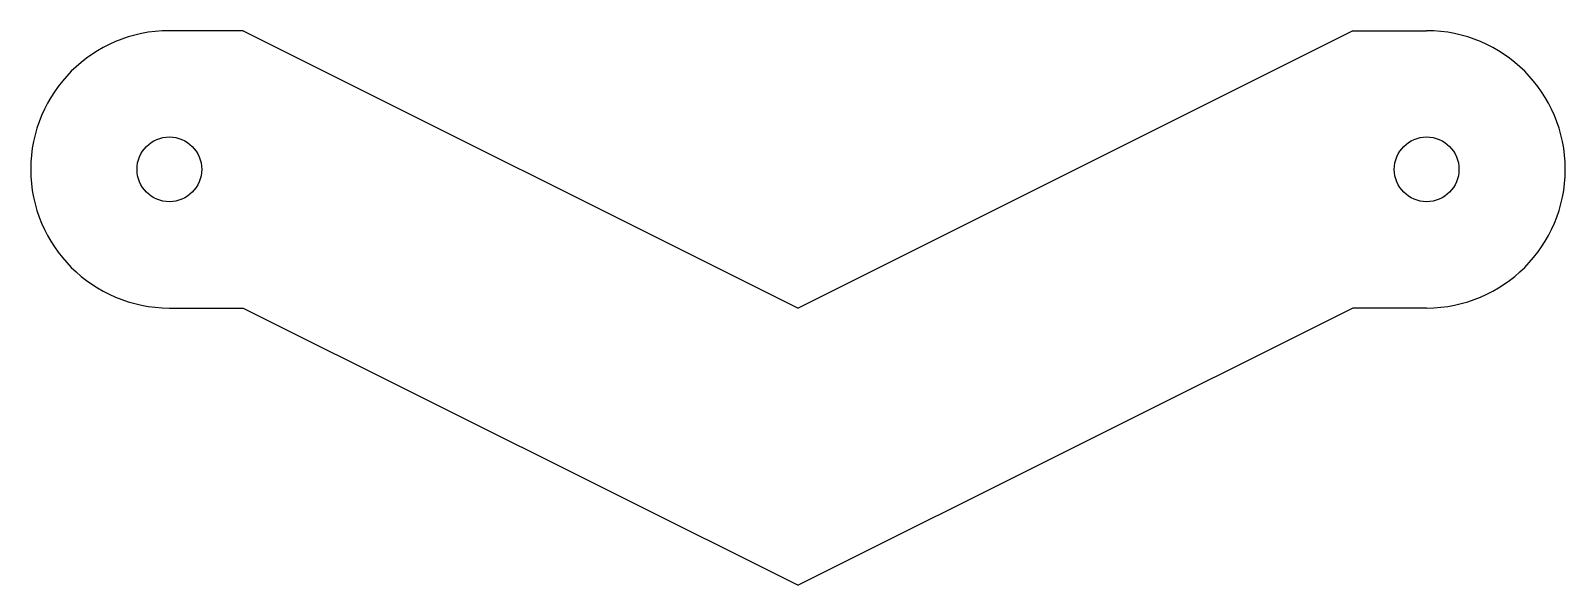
# Model space of a CAD drawing. Extents: x -83 to 83, y -60 to 0.
import ezdxf

# ---------------------------------------------------------------- set-up
doc = ezdxf.new("R2010")
doc.units = 0
doc.header["$MEASUREMENT"] = 0
doc.layers.add('VISIBLE', color=7, linetype='CONTINUOUS')

msp = doc.modelspace()

# ---------------------------------------------------------------- linework, layer by layer
at = {"layer": 'VISIBLE'}
for p, q in [((-60, 0), (-68, 0)), ((-60, 0), (0, -30)), ((60, 0), (0, -30)), ((60, 0), (68, 0)), ((-68, -30), (-60, -30)), ((-60, -30), (0, -60)), ((60, -30), (0, -60)), ((68, -30), (60, -30))]:
    msp.add_line(p, q, dxfattribs=at)
for centre in [(-68, -15), (68, -15)]:
    msp.add_circle(centre, 3.5, dxfattribs=at)
for centre, start, end in [((-68, -15), 90, 270), ((68, -15), 270, 90)]:
    msp.add_arc(centre, 15, start, end, dxfattribs=at)

doc.saveas('drawing.dxf')
